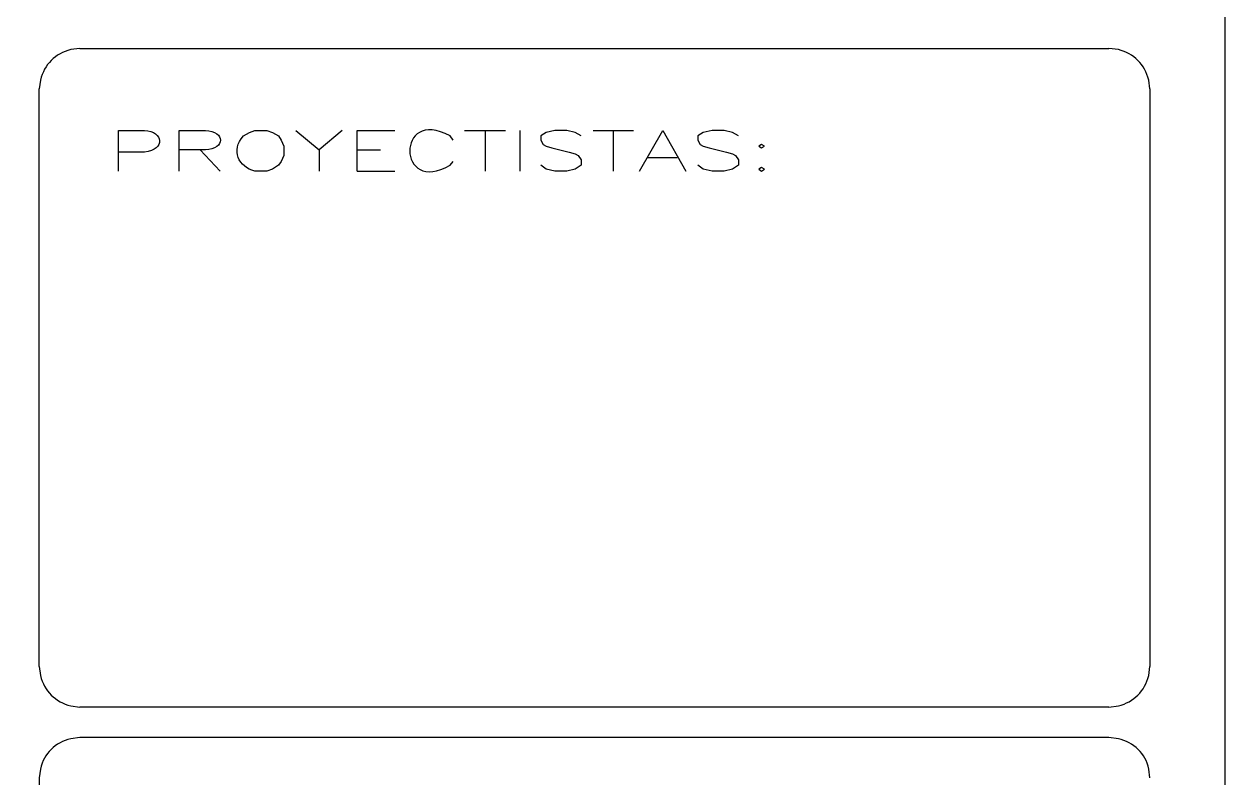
# Model space of a CAD drawing. Header units: inches. Extents: x 5 to 295, y 10 to 227.
# Drawn here: x 278.93 to 294.86, y 30.76 to 40.76 of the extents above; entities that cross this region are included whole.
import ezdxf

# ---------------------------------------------------------------- set-up
doc = ezdxf.new("R2010")
doc.units = ezdxf.units.IN
doc.header["$MEASUREMENT"] = 0
doc.layers.add('1- 1', color=1, linetype='Continuous')
doc.layers.add('1- 3', color=3, linetype='Continuous')

msp = doc.modelspace()

# ---------------------------------------------------------------- linework, layer by layer
at = {"layer": '1- 1', "lineweight": 25}
msp.add_lwpolyline([(4.72, 226.632), (4.72, 11.529), (294.863, 11.529), (294.863, 226.632), (4.72, 226.632)], dxfattribs=at)
at = {"layer": '1- 3', "lineweight": 25}
for points in [[(279.673, 40.439), (293.322, 40.439)], [(279.136, 32.24), (279.136, 39.902)], [(293.867, 39.902), (293.867, 32.24)], [(282.54, 39.349), (282.848, 39.096), (282.848, 38.812)], [(283.156, 39.349), (282.848, 39.096)], [(283.354, 38.812), (283.354, 39.349), (283.852, 39.349)], [(284.776, 39.349), (285.321, 39.349)], [(285.052, 39.349), (285.052, 38.812)], [(285.51, 39.349), (285.51, 38.812)], [(286.324, 39.278), (286.245, 39.325), (286.134, 39.349), (285.976, 39.349), (285.858, 39.325), (285.787, 39.278), (285.787, 39.223), (285.818, 39.167), (285.858, 39.144), (285.937, 39.12), (286.166, 39.065), (286.245, 39.041), (286.284, 39.017), (286.324, 38.962), (286.324, 38.891), (286.245, 38.836), (286.134, 38.812), (285.976, 38.812), (285.858, 38.836), (285.787, 38.891)], [(286.482, 39.349), (287.019, 39.349)], [(286.75, 39.349), (286.75, 38.812)], [(287.098, 38.812), (287.406, 39.349), (287.714, 38.812)], [(288.409, 39.278), (288.33, 39.325), (288.22, 39.349), (288.062, 39.349), (287.943, 39.325), (287.872, 39.278), (287.872, 39.223), (287.904, 39.167), (287.943, 39.144), (288.022, 39.12), (288.251, 39.065), (288.33, 39.041), (288.37, 39.017), (288.409, 38.962), (288.409, 38.891), (288.33, 38.836), (288.22, 38.812), (288.062, 38.812), (287.943, 38.836), (287.872, 38.891)], [(281.269, 39.096), (281.537, 38.812)], [(283.354, 39.096), (283.662, 39.096)], [(288.717, 39.167), (288.678, 39.144), (288.717, 39.12), (288.757, 39.144), (288.717, 39.167)], [(287.209, 38.994), (287.596, 38.994)], [(283.354, 38.812), (283.852, 38.812)], [(288.717, 38.859), (288.678, 38.836), (288.717, 38.812), (288.757, 38.836), (288.717, 38.859)], [(293.322, 31.703), (279.673, 31.703)], [(293.322, 31.3), (279.673, 31.3)], [(279.136, 30.763), (279.136, 17.809)]]:
    msp.add_lwpolyline(points, dxfattribs=at)
for points, knots in [([(279.673, 40.439), (279.673, 40.439), (279.555, 40.423), (279.555, 40.423), (279.347, 40.371), (279.205, 40.228), (279.152, 40.02), (279.152, 40.02), (279.136, 39.902), (279.136, 39.902)], [0, 0, 0, 0, 1, 1, 1, 2, 2, 2, 3, 3, 3, 3]), ([(293.867, 39.902), (293.867, 39.902), (293.852, 40.02), (293.852, 40.02), (293.799, 40.228), (293.656, 40.371), (293.449, 40.423), (293.449, 40.423), (293.322, 40.439), (293.322, 40.439)], [0, 0, 0, 0, 1, 1, 1, 2, 2, 2, 3, 3, 3, 3]), ([(284.626, 39.223), (284.626, 39.223), (284.586, 39.278), (284.586, 39.278), (283.861, 39.672), (283.884, 38.479), (284.586, 38.891), (284.586, 38.891), (284.626, 38.938), (284.626, 38.938)], [0, 0, 0, 0, 1, 1, 1, 2, 2, 2, 3, 3, 3, 3]), ([(280.186, 38.812), (280.186, 38.812), (280.186, 39.349), (280.186, 39.349), (280.186, 39.349), (280.534, 39.349), (280.534, 39.349), (280.783, 39.34), (280.812, 39.098), (280.534, 39.065), (280.534, 39.065), (280.186, 39.065), (280.186, 39.065)], [0, 0, 0, 0, 1, 1, 1, 2, 2, 2, 3, 3, 3, 4, 4, 4, 4]), ([(280.992, 38.812), (280.992, 38.812), (280.992, 39.349), (280.992, 39.349), (280.992, 39.349), (281.34, 39.349), (281.34, 39.349), (281.607, 39.341), (281.607, 39.104), (281.34, 39.096), (281.34, 39.096), (280.992, 39.096), (280.992, 39.096)], [0, 0, 0, 0, 1, 1, 1, 2, 2, 2, 3, 3, 3, 4, 4, 4, 4]), ([(281.995, 39.349), (281.995, 39.349), (281.924, 39.325), (281.924, 39.325), (281.924, 39.325), (281.845, 39.278), (281.845, 39.278), (281.671, 39.088), (281.782, 38.865), (281.995, 38.812), (281.995, 38.812), (282.153, 38.812), (282.153, 38.812), (282.153, 38.812), (282.232, 38.836), (282.232, 38.836), (282.232, 38.836), (282.311, 38.891), (282.311, 38.891), (282.311, 38.891), (282.343, 38.938), (282.343, 38.938), (282.343, 38.938), (282.382, 39.017), (282.382, 39.017), (282.382, 39.017), (282.382, 39.144), (282.382, 39.144), (282.382, 39.144), (282.343, 39.223), (282.343, 39.223), (282.343, 39.223), (282.311, 39.278), (282.311, 39.278), (282.311, 39.278), (282.232, 39.325), (282.232, 39.325), (282.232, 39.325), (282.153, 39.349), (282.153, 39.349), (282.153, 39.349), (281.995, 39.349), (281.995, 39.349)], [0, 0, 0, 0, 1, 1, 1, 2, 2, 2, 3, 3, 3, 4, 4, 4, 5, 5, 5, 6, 6, 6, 7, 7, 7, 8, 8, 8, 9, 9, 9, 10, 10, 10, 11, 11, 11, 12, 12, 12, 13, 13, 13, 14, 14, 14, 14]), ([(279.136, 32.24), (279.136, 32.24), (279.152, 32.122), (279.152, 32.122), (279.205, 31.914), (279.347, 31.772), (279.555, 31.719), (279.555, 31.719), (279.673, 31.703), (279.673, 31.703)], [0, 0, 0, 0, 1, 1, 1, 2, 2, 2, 3, 3, 3, 3]), ([(293.322, 31.703), (293.322, 31.703), (293.449, 31.719), (293.449, 31.719), (293.656, 31.772), (293.799, 31.914), (293.852, 32.122), (293.852, 32.122), (293.867, 32.24), (293.867, 32.24)], [0, 0, 0, 0, 1, 1, 1, 2, 2, 2, 3, 3, 3, 3]), ([(279.673, 31.3), (279.673, 31.3), (279.555, 31.284), (279.555, 31.284), (279.351, 31.229), (279.195, 31.095), (279.152, 30.881), (279.152, 30.881), (279.136, 30.763), (279.136, 30.763)], [0, 0, 0, 0, 1, 1, 1, 2, 2, 2, 3, 3, 3, 3]), ([(293.867, 30.763), (293.867, 30.763), (293.852, 30.881), (293.852, 30.881), (293.809, 31.095), (293.652, 31.229), (293.449, 31.284), (293.449, 31.284), (293.322, 31.3), (293.322, 31.3)], [0, 0, 0, 0, 1, 1, 1, 2, 2, 2, 3, 3, 3, 3])]:
    msp.add_open_spline(points, degree=3, knots=knots, dxfattribs=at)

doc.saveas('drawing.dxf')
